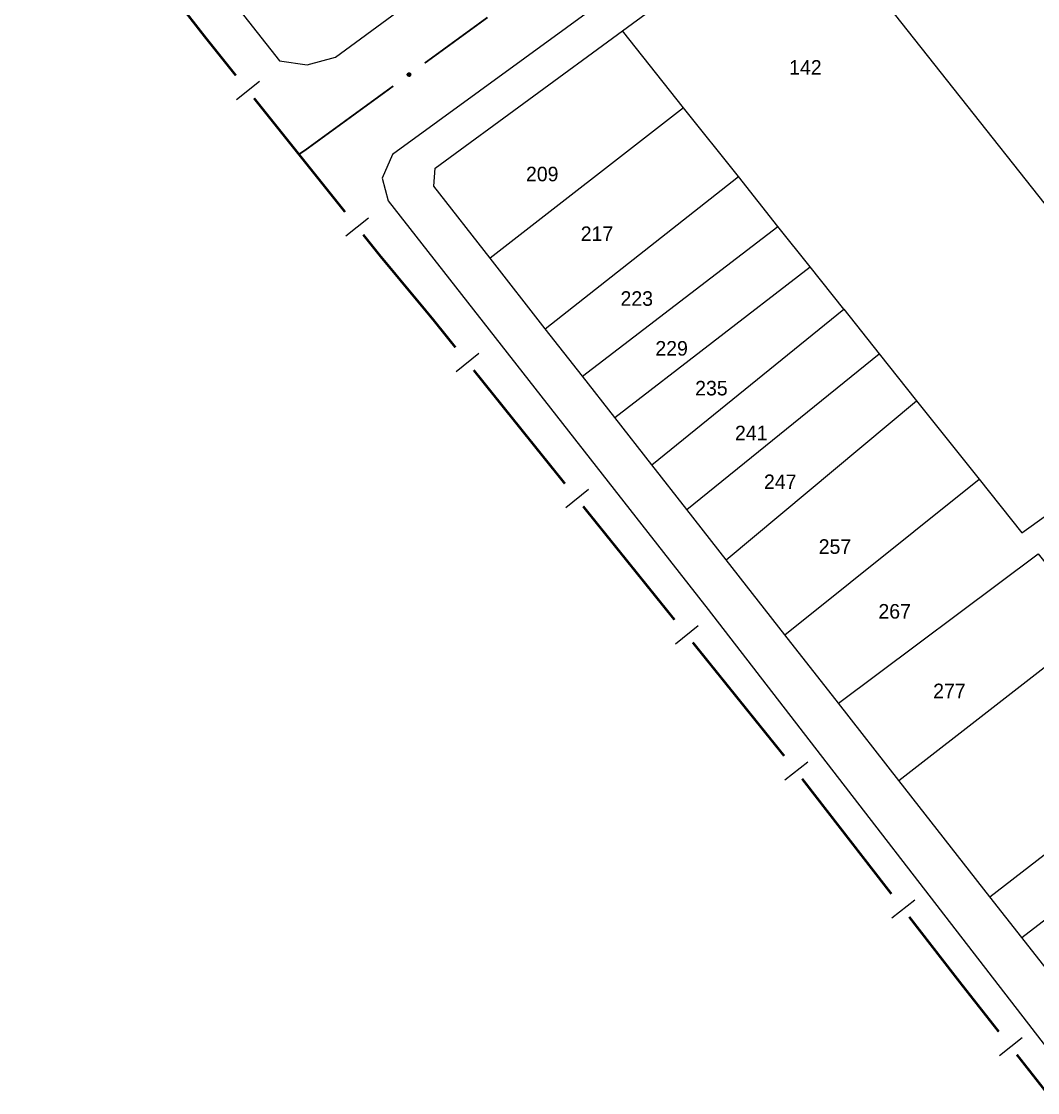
# Model space of a CAD drawing. Extents: x 199577 to 200882, y 4838726 to 4840156.
# Drawn here: x 200000 to 200104.7, y 4838745.6 to 4838855.9 of the extents above; entities that cross this region are included whole.
import ezdxf
from ezdxf.enums import TextEntityAlignment as Align

# ---------------------------------------------------------------- set-up
doc = ezdxf.new("R2010")
doc.units = 0
doc.header["$LTSCALE"] = 1.5
doc.header["$MEASUREMENT"] = 0
for name, color, linetype in [('CD_MALHA_LOTES', 7, 'CONTINUOUS'), ('LM-LIM-SETORES-BAIRROS', 250, 'CONTINUOUS'), ('RU-QUADRA', 210, 'CONTINUOUS'), ('SV-EIXO-RUA-PAV', 20, 'CONTINUOUS'), ('SV-RUA-PAVIM', 7, 'CONTINUOUS'), ('Th_NmrPorta', 1, 'CONTINUOUS')]:
    doc.layers.add(name, color=color, linetype=linetype)

msp = doc.modelspace()

# ---------------------------------------------------------------- linework, layer by layer
at = {"layer": 'CD_MALHA_LOTES', "linetype": 'Continuous', "flags": 128}
for points in [[(200061.91, 4838854.96), (200080.52, 4838868.62)], [(200121.72, 4838816.61), (200080.52, 4838868.62)], [(200048.28, 4838831.56), (200042.48, 4838838.98), (200042.62, 4838840.83), (200061.91, 4838854.96)], [(200068.22, 4838847.03), (200061.91, 4838854.96)], [(200068.22, 4838847.03), (200048.28, 4838831.56)], [(200073.86, 4838839.95), (200068.22, 4838847.03)], [(200053.97, 4838824.29), (200073.86, 4838839.95)], [(200077.94, 4838834.82), (200073.86, 4838839.95)], [(200057.79, 4838819.41), (200077.94, 4838834.82)], [(200081.24, 4838830.68), (200077.94, 4838834.82)], [(200053.97, 4838824.29), (200048.28, 4838831.56)], [(200061.13, 4838815.14), (200081.24, 4838830.68)], [(200084.71, 4838826.32), (200081.24, 4838830.68)], [(200064.94, 4838810.27), (200084.71, 4838826.32)], [(200084.71, 4838826.32), (200088.37, 4838821.72)], [(200057.79, 4838819.41), (200053.97, 4838824.29)], [(200068.55, 4838805.67), (200088.37, 4838821.72)], [(200088.37, 4838821.72), (200092.22, 4838816.87)], [(200061.13, 4838815.14), (200057.79, 4838819.41)], [(200072.6, 4838800.49), (200092.22, 4838816.87)], [(200092.22, 4838816.87), (200098.66, 4838808.79)], [(200098.66, 4838808.79), (200103.05, 4838803.27), (200121.72, 4838816.61)], [(200064.94, 4838810.27), (200061.13, 4838815.14)], [(200068.55, 4838805.67), (200064.94, 4838810.27)], [(200078.65, 4838792.77), (200098.66, 4838808.79)], [(200072.6, 4838800.49), (200068.55, 4838805.67)], [(200078.65, 4838792.77), (200072.6, 4838800.49)], [(200084.16, 4838785.72), (200104.76, 4838801.12), (200110.77, 4838793.58)], [(200090.4, 4838777.75), (200110.77, 4838793.58)], [(200084.16, 4838785.72), (200078.65, 4838792.77)], [(200099.77, 4838765.79), (200117.62, 4838779.59), (200114.09, 4838783.98), (200126.06, 4838792.67), (200129.76, 4838787.79)], [(200090.4, 4838777.75), (200084.16, 4838785.72)], [(200099.77, 4838765.79), (200090.4, 4838777.75)], [(200103.07, 4838761.6), (200122.96, 4838776.92)], [(200103.07, 4838761.6), (200099.77, 4838765.79)], [(200106.33, 4838757.44), (200103.07, 4838761.6)]]:
    msp.add_lwpolyline(points, dxfattribs=at)
at = {"layer": 'LM-LIM-SETORES-BAIRROS', "const_width": 0.25}
for points in [[(200018.93, 4838854.32), (200012.810275, 4838862.151649)], [(200018.96805, 4838854.272453), (200018.93, 4838854.32)], [(200022.092158, 4838850.368615), (200018.96805, 4838854.272453)], [(200033.338946, 4838836.314798), (200023.966623, 4838848.026312)], [(200037, 4838831.74), (200035.21341, 4838833.972496)], [(200037.089953, 4838831.631889), (200037, 4838831.74)], [(200042.35, 4838825.31), (200037.089953, 4838831.631889)], [(200042.835897, 4838824.70497), (200042.35, 4838825.31)], [(200044.714394, 4838822.365899), (200042.835897, 4838824.70497)], [(200051.69, 4838813.68), (200046.592891, 4838820.026829)], [(200052.228853, 4838813.009998), (200051.69, 4838813.68)], [(200055.989142, 4838808.334506), (200052.228853, 4838813.009998)], [(200067.280569, 4838794.31653), (200057.86983, 4838805.997197)], [(200078.573457, 4838780.299729), (200069.162717, 4838791.980396)], [(200089.620359, 4838766.088477), (200080.42767, 4838777.941514)], [(200096.7, 4838756.96), (200091.458897, 4838763.71787)], [(200096.976974, 4838756.607973), (200096.7, 4838756.96)], [(200100.687061, 4838751.892545), (200096.976974, 4838756.607973)], [(200105.52, 4838745.75), (200102.542104, 4838749.534832)]]:
    msp.add_lwpolyline(points, dxfattribs=at)
at = {"layer": 'LM-LIM-SETORES-BAIRROS'}
for points in [[(200024.512952, 4838849.744312), (200022.17065, 4838847.869848)], [(200035.75974, 4838835.690496), (200033.417437, 4838833.816031)], [(200047.13626, 4838821.745767), (200044.79719, 4838819.867271)], [(200058.411445, 4838807.716081), (200056.073699, 4838805.835936)], [(200069.703401, 4838793.700181), (200067.367268, 4838791.818033)], [(200081.000128, 4838779.650985), (200078.629521, 4838777.812447)], [(200092.031354, 4838765.427341), (200089.660747, 4838763.588803)], [(200103.102613, 4838751.248258), (200100.744899, 4838749.393214)]]:
    msp.add_lwpolyline(points, dxfattribs=at)
at = {"layer": 'RU-QUADRA', "linetype": 'Continuous', "flags": 128}
msp.add_lwpolyline([(200106.33, 4838757.44), (200103.07, 4838761.6), (200099.77, 4838765.79), (200090.4, 4838777.75), (200084.16, 4838785.72), (200078.65, 4838792.77), (200072.6, 4838800.49), (200068.55, 4838805.67), (200064.94, 4838810.27), (200061.13, 4838815.14), (200057.79, 4838819.41), (200053.97, 4838824.29), (200048.28, 4838831.56), (200042.48, 4838838.98), (200042.62, 4838840.83), (200061.91, 4838854.96), (200080.52, 4838868.62), (200094.21, 4838878.66), (200105.28, 4838886.78)], dxfattribs=at)
at = {"layer": 'SV-EIXO-RUA-PAV', "const_width": 0.18}
for points in [[(200041.544091, 4838851.639349), (200048.01191, 4838856.347566)], [(200029.36, 4838842.77), (200038.310181, 4838849.28524)], [(200028.590862, 4838842.247932), (200029.36, 4838842.77)]]:
    msp.add_lwpolyline(points, dxfattribs=at)
at = {"layer": 'SV-EIXO-RUA-PAV'}
msp.add_lwpolyline([(200039.746188, 4838850.466732), (200039.753109, 4838850.515148), (200039.768958, 4838850.555344), (200039.791827, 4838850.585065), (200039.818883, 4838850.606059), (200039.848982, 4838850.62442), (200039.883412, 4838850.636236), (200039.92453, 4838850.640886), (200039.973147, 4838850.634284), (200040.013257, 4838850.615342), (200040.043595, 4838850.594481), (200040.06711, 4838850.567529), (200040.084457, 4838850.53799), (200040.095548, 4838850.50182), (200040.099853, 4838850.460105), (200040.092032, 4838850.411379), (200040.076223, 4838850.372079), (200040.053349, 4838850.343912), (200040.026104, 4838850.320442), (200039.99515, 4838850.302066), (200039.961286, 4838850.290662), (200039.919277, 4838850.286403), (200039.871288, 4838850.29476), (200039.83191, 4838850.310079), (200039.80343, 4838850.332552), (200039.780928, 4838850.359896), (200039.762145, 4838850.389861), (200039.748826, 4838850.423976), (200039.746188, 4838850.466732)], close=True, dxfattribs=at)
for points in [[(200039.746188, 4838850.466732), (200039.92453, 4838850.640886)], [(200039.748826, 4838850.423976), (200039.973147, 4838850.634284)], [(200039.749245, 4838850.444395), (200039.947097, 4838850.63399)], [(200039.75103, 4838850.492952), (200039.89824, 4838850.633868)], [(200039.753109, 4838850.515148), (200039.883412, 4838850.636236)], [(200039.759393, 4838850.409588), (200039.989237, 4838850.622471)], [(200039.762045, 4838850.538101), (200039.85962, 4838850.62432)], [(200039.762145, 4838850.389861), (200040.013257, 4838850.615342)], [(200039.768958, 4838850.555344), (200039.848982, 4838850.62442)], [(200039.773954, 4838850.377993), (200040.023355, 4838850.603425)], [(200039.780928, 4838850.359896), (200040.043595, 4838850.594481)], [(200039.794533, 4838850.347404), (200040.055469, 4838850.577857)], [(200039.80343, 4838850.332552), (200040.06711, 4838850.567529)], [(200039.820928, 4838850.322736), (200040.073639, 4838850.550578)], [(200039.83191, 4838850.310079), (200040.084457, 4838850.53799)], [(200039.853943, 4838850.302887), (200040.086796, 4838850.516273)], [(200039.871288, 4838850.29476), (200040.095548, 4838850.50182)], [(200039.897486, 4838850.294078), (200040.095541, 4838850.478757)], [(200039.919277, 4838850.286403), (200040.099853, 4838850.460105)], [(200039.943334, 4838850.293697), (200040.089944, 4838850.430801)], [(200039.961286, 4838850.290662), (200040.092032, 4838850.411379)], [(200039.981353, 4838850.299432), (200040.079228, 4838850.387557)], [(200039.99515, 4838850.302066), (200040.076223, 4838850.372079)]]:
    msp.add_lwpolyline(points, dxfattribs=at)
at = {"layer": 'SV-RUA-PAVIM', "linetype": 'Continuous'}
for points in [[(200000, 4838885.61, 3.34), (200026.59, 4838851.88, 2.96), (200029.44, 4838851.45, 2.98), (200032.37, 4838852.24, 3.1), (200087.66, 4838892.85, 3.29), (200141.63, 4838932.04, 3.61), (200142.27, 4838934.07, 3.59), (200141.99, 4838936.32, 3.64), (200070.47, 4839017.76, 4.38), (200025.91, 4839068.81, 4.46), (200023.59, 4839069.59, 4.56), (200020.88, 4839069.01, 4.46), (200000, 4839054.99, 4.46)], [(200124.18, 4838745.75, 2.78), (200193.81, 4838787.48, 2.78), (200213.53, 4838799.46, 2.78), (200241.63, 4838816.52, 2.92), (200241.93, 4838817.33, 2.92), (200242.26, 4838818.18, 2.92), (200242.54, 4838819.35, 2.87), (200241.84, 4838822.27, 2.86), (200190.29, 4838880.99, 3.16), (200153.45, 4838923.35, 3.35), (200152.86, 4838923.7, 3.35), (200151.87, 4838923.74, 3.29), (200150.83, 4838923.82, 3.29), (200149.3, 4838923.34, 3.28), (200109.52, 4838894.24, 3.45), (200069.79, 4838865.24, 3.25), (200038.23, 4838842.22, 2.87), (200037.17, 4838839.79, 2.87), (200037.77, 4838837.47, 2.87), (200066.78, 4838800.46, 2.87), (200070.76, 4838795.38, 2.74), (200109.09, 4838745.75, 2.92)]]:
    msp.add_polyline3d(points, dxfattribs=at)

# ---------------------------------------------------------------- texts
at = {"layer": 'Th_NmrPorta', "color": 1}
for s, p in [('142', (200079.091366, 4838851.200857)), ('209', (200051.979143, 4838840.221366)), ('217', (200057.619143, 4838834.071366)), ('223', (200061.719143, 4838827.401366)), ('229', (200065.309143, 4838822.271366)), ('235', (200069.409143, 4838818.171366)), ('241', (200073.509143, 4838813.551366)), ('247', (200076.496897, 4838808.52676)), ('257', (200082.136897, 4838801.85676)), ('267', (200088.286897, 4838795.18676)), ('277', (200093.926897, 4838786.98676))]:
    msp.add_text(s, height=1.5, dxfattribs=at).set_placement(p, align=Align.MIDDLE_LEFT)

doc.saveas('drawing.dxf')
